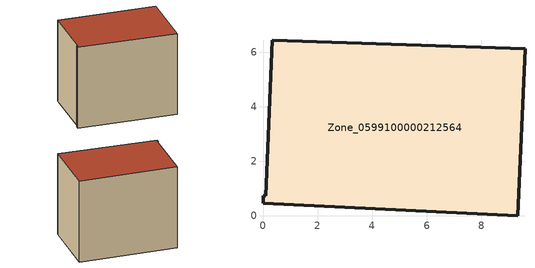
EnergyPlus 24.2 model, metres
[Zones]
Zone_0599100000212564
 floor ground (C_G): 9.33,0 0,0.47 0.01,0.73 0.1,0.73 0.33,6.44 9.6,6.12 z1.3
 wall outside (C_F): 0.33,6.44 0.1,0.73 0.01,0.73 0,0.47 9.33,0 9.6,6.12 0.33,6.44 z1.3:9.27
 roof outside (C_R): 0,0.47 9.33,0 9.6,6.12 0.33,6.44 0.1,0.73 0.01,0.73 z9.27
[BUILDING]
Pand.0599100000212564: North Axis=0; Terrain=City; Loads Convergence Tolerance Value=0.04; Temperature Convergence Tolerance Value=0.4; Solar Distribution=FullExterior; Maximum Number of Warmup Days=25; Minimum Number of Warmup Days=1
[Site:Location]
Rotterdam.The.Hague.AP_ZH_NLD Design_Conditions: Latitude=51.96; Longitude=4.45; Time Zone=1; Elevation=-4.5
[SITE:GROUNDTEMPERATURE:BUILDINGSURFACE]
18, 18, 18, 18, 18, 18, 18, 18, 18, 18, 18, 18
[MATERIAL] Thermal Absorptance=0.9; Solar Absorptance=0.7; Visible Absorptance=0.7
Name | Roughness | Thickness | Conductivity | Density | Specific Heat
G.TI.1965-1974 | MediumSmooth | 0.15 | 0.882353 | 540 | 1210
F.TI.1965-1974 | Rough | 0.3 | 0.697674 | 1920 | 840
R.TI.1965-1974 | MediumRough | 0.2 | 0.232558 | 1500 | 1000
[CONSTRUCTION]
C_G: G.TI.1965-1974
C_F: F.TI.1965-1974
C_R: R.TI.1965-1974
[ZONE]
Zone_0599100000212564: Type=1; Multiplier=1; Ceiling Height=Autocalculate; Volume=Autocalculate; Floor Area=autocalculate; Part of Total Floor Area=Yes
[ZONEINFILTRATION:DESIGNFLOWRATE]
Infil_Zone_0599100000212564: Zone or ZoneList or Space or SpaceList=Zone_0599100000212564; Schedule=AlwaysOn; Design Flow Rate Calculation Method=Flow/Area; Flow Rate per Floor Area=0.003; Constant Term Coefficient=1; Temperature Term Coefficient=0; Velocity Term Coefficient=0; Velocity Squared Term Coefficient=0
[HVACTEMPLATE:ZONE:IDEALLOADSAIRSYSTEM]
Zone_0599100000212564: Maximum Heating Supply Air Temperature=50; Minimum Cooling Supply Air Temperature=13; Maximum Heating Supply Air Humidity Ratio=0.0156; Minimum Cooling Supply Air Humidity Ratio=0.0077; Heating Limit=NoLimit; Cooling Limit=NoLimit; Dehumidification Control Type=ConstantSensibleHeatRatio; Cooling Sensible Heat Ratio=0.7; Dehumidification Setpoint=60; Humidification Control Type=None; Humidification Setpoint=30; Outdoor Air Method=None; Outdoor Air Flow Rate per Person=0.00944; Outdoor Air Flow Rate per Zone Floor Area=0; Outdoor Air Flow Rate per Zone=0; Demand Controlled Ventilation Type=None; Outdoor Air Economizer Type=NoEconomizer; Heat Recovery Type=None; Sensible Heat Recovery Effectiveness=0.7; Latent Heat Recovery Effectiveness=0.65
[ZONECONTROL:THERMOSTAT]
ThermostatControl_Zone_0599100000212564: Zone or ZoneList=Zone_0599100000212564; Control Type Schedule=DualSetpointControlType; Control 1=Thermostat_Zone_0599100000212564; Temperature Difference Between Cutout And Setpoint=0
[THERMOSTATSETPOINT:DUALSETPOINT]
Thermostat_Zone_0599100000212564: Heating Setpoint Temperature Schedule=HeatingSetpoint_Zone_0599100000212564; Cooling Setpoint Temperature Schedule=CoolingSetpoint_Zone_0599100000212564
[SCHEDULE:COMPACT]
HeatingSetpoint_Zone_0599100000212564: Through: 12/31, For: AllDays, Until: 24:00, 21
CoolingSetpoint_Zone_0599100000212564: Through: 12/31, For: AllDays, Until: 24:00, 24
DualSetpointControlType: Through: 12/31, For: AllDays, Until: 24:00, 4
AlwaysOn: Through: 12/31, For: AllDays, Until: 24:00, 1
